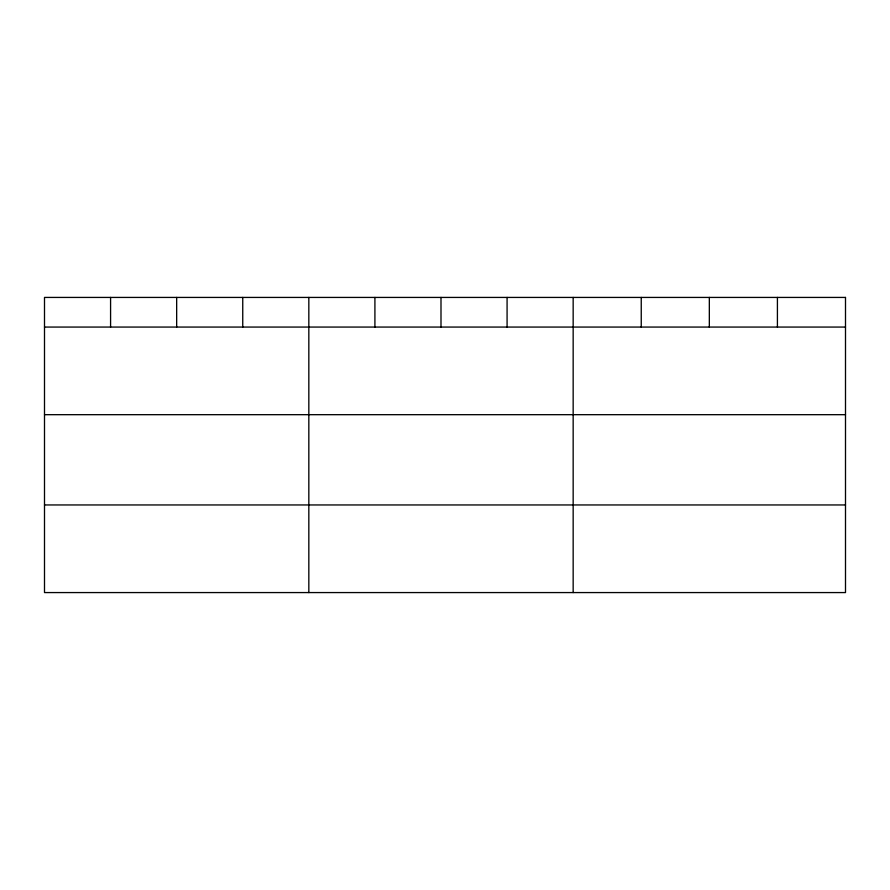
<?xml version="1.0" encoding="UTF-8"?>
<svg xmlns="http://www.w3.org/2000/svg" width="890" height="890" viewBox="0 0 890 890"><rect width="100%" height="100%" fill="white"/><g stroke="black" fill="none" stroke-linecap="round" stroke-linejoin="round"><path stroke-width="1.33" d="M44.5 327.064L845.5 327.064M44.5 414.684L845.5 414.684M44.5 504.953L845.5 504.953M777.415 297.427L777.415 327.064M709.33 297.427L709.33 327.064M641.245 297.427L641.245 327.064M573.16 297.427L573.16 592.573M507.078 297.427L507.078 327.064M440.995 297.427L440.995 327.064M374.913 297.427L374.913 327.064M308.83 297.427L308.83 592.573M242.748 297.427L242.748 327.064M176.665 297.427L176.665 327.064M110.583 297.427L110.583 327.064M845.5 297.427L44.5 297.427L44.5 592.573L845.5 592.573L845.5 297.427"/></g></svg>
